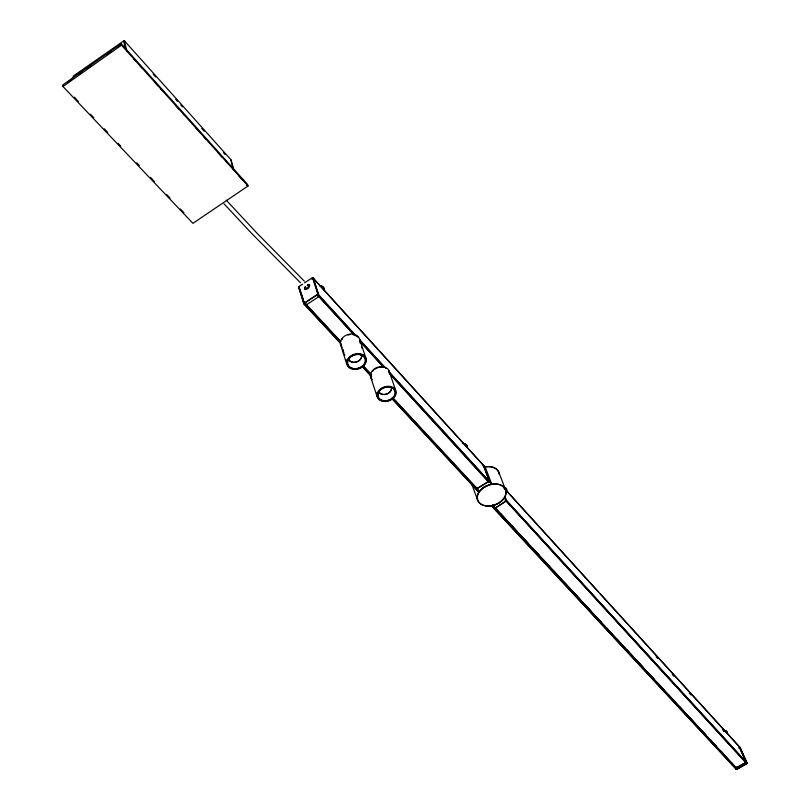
<?xml version="1.0" encoding="UTF-8"?>
<svg xmlns="http://www.w3.org/2000/svg" width="810" height="810" viewBox="0 0 810 810"><rect width="100%" height="100%" fill="white"/><g stroke="black" fill="none" stroke-linecap="round" stroke-linejoin="round"><path stroke-width="1.21" d="M497.208 509.996L493.776 506.291L736.594 768.68L731.815 762.858M340.858 343.44L304.631 304.53L305.309 304.013L304.955 302.778M747.296 763.303L740.34 747.822L600.23 593.963M488.855 482.568L488.724 482.071C490.344 480.472 488.957 483.722 488.136 481.687M305.005 289.595A3.422 1.995 -42.6 0 1 304.935 289.16L304.975 288.674A3.422 1.995 -42.6 0 1 305.714 287.084M305.512 287.135L305.947 288.542L307.921 287.763L308.701 285.879L307.213 285.484M393.113 398.54L477.394 489.615L392.141 397.832M745.534 762.888L746.05 763.415L746.871 762.848L505.855 499.861L746.779 762.929L739.894 747.397L504.306 488.288M746.486 762.524L739.297 766.746M736.594 768.68L494.211 507.455M736.249 768.487L736.644 767.475A1.063 0.881 -42.9 0 1 736.047 766.685M736.067 768.437L736.644 767.475M355.256 335.249L318.684 295.296L313.521 278.438L312.609 277.557L304.57 282.811M230.89 160.744L231.052 159.884L124.193 40.581L73.143 76.17L73.589 78.499M389.266 372.408L491.467 483.975L484.299 487.104L478.69 491.903L476.979 489.979L477.799 489.473L476.968 488.622M121.125 43.669L62.704 84.999L62.977 86.518L192.942 223.327L248.032 185.986L247.587 184.457L121.125 43.669L121.47 45.157L248.032 185.986M67.898 82.205L71.989 79.309M79.137 74.257L82.195 72.09M87.298 68.475L91.388 65.59M106.697 54.756L110.788 51.87M117.936 46.818L119.971 45.37M62.977 86.518L121.47 45.157M302.656 284.138L298.596 286.76L303.679 303.426L304.611 304.438L305.572 303.801L306.534 304.732L318.563 296.835L317.652 295.852L318.624 295.225L317.895 294.384L303.831 303.679M311.941 279.47L313.541 278.478M303.679 303.426L317.763 294.162L312.528 277.546M318.684 295.296L318.057 295.66M484.451 467.745L485.16 467.299L483.388 465.456L483.135 466.013M477.009 488.501L487.974 481.687M477.1 488.643L488.46 481.758M392.526 399.067L476.867 489.939L477.778 489.463M483.175 487.853L485.484 486.415M506.169 500.124L504.508 498.221L503.699 498.717A14.904 10.388 -20.6 0 1 492.632 505.551L491.832 506.048L736.179 769.024M495.214 508.113L505.936 501.117L495.183 508.133L494.414 507.374L493.523 507.961M738.619 747.984L739.803 747.336M736.27 767.688L745.433 762.716M736.067 768.052L746.01 762.402L744.623 758.838M494.151 506.898L736.492 768.072L745.878 762.736M736.077 768.994L736.908 768.609L736.462 768.052M477.485 489.048L476.887 489.837L476.655 489.22M505.703 500.489L746.364 763.162L505.278 500.033M736.482 769.5L747.245 763.395L736.563 769.429L735.581 767.222M304.611 304.54L302.312 297.371M489.037 482.345L389.64 373.643M476.847 489.939L478.497 491.883L477.191 488.349M483.58 465.487L485.352 467.329L491.569 483.762L489.777 481.879L483.519 465.416L313.389 278.508M739.459 747.832L743.641 756.662M304.54 304.54L340.656 343.43M505.855 499.861L504.924 496.408M488.065 481.828L488.845 482.608L489.726 481.859L388.537 371.253M298.677 286.76L299.477 287.58M299.346 287.803L298.556 286.993L304.408 304.418L299.71 288.988M491.64 506.017L735.966 768.933M300.449 282.731L251.343 233.098L223.995 203.786M304.307 281.151L256.628 232.784L226.344 200.252M74.409 97.159L76.14 98.982M136.728 162.81L139.32 165.544M150.569 177.4L152.3 179.223M76.555 99.59L78.286 101.412M90.406 114.18L93.869 117.825M104.257 128.77L107.72 132.415M118.108 143.36L120.7 146.094M152.736 179.83L154.467 181.653M166.587 194.42L170.049 198.065M180.427 209.01L183.89 212.655M362.384 366.616L371 375.891M362.181 366.596L371.658 376.792M392.324 399.046L476.725 489.888M305.481 303.548L340.757 341.496M363.032 365.563L371.679 374.817M393.093 397.963L477.323 488.673M500.651 513.702L507.526 521.113M511.819 525.741L517.833 532.231M522.136 536.858L528.15 543.338M532.443 547.975L539.318 555.387M542.761 559.092L549.636 566.494M553.068 570.199L559.943 577.611M564.236 582.248L570.26 588.728M574.553 593.355L580.567 599.846M584.861 604.473L590.885 610.953M595.178 615.59L601.192 622.07M606.346 627.628L612.36 634.108M616.663 638.746L622.677 645.226M626.97 649.863L632.985 656.343M637.288 660.97L643.302 667.46M647.595 672.087L654.47 679.499M657.912 683.205L663.927 689.685M668.22 694.322L674.234 700.802M679.387 706.361L684.551 711.919M689.705 717.478L695.719 723.958M700.012 728.585L706.037 735.075M710.329 739.702L716.344 746.182M720.637 750.819L726.661 757.299M305.309 303.952L340.605 341.972M362.981 366.079L370.737 374.433M305.188 304.175L340.483 342.195M362.87 366.302L370.615 374.655M318.816 295.063L356.228 335.947M359.63 339.663L385.985 368.469M360.349 340.818L384.163 366.829M317.621 294.445L319.322 296.308M317.864 295.407L353.909 334.631M359.873 341.132L383.687 367.143M317.844 295.447L353.717 334.621M359.67 341.121L383.525 367.183M390.288 374.554L488.967 482.284L488.531 481.13M313.591 278.518L483.519 465.416M504.114 488.258L598.529 592.09M656.13 656.687L657.831 658.55M672.29 674.447L674.001 676.32M689.31 693.147L691.011 695.02M722.5 729.607L724.201 731.481M133.64 58.715L136.171 61.53M139.543 65.276L142.064 68.091M154.71 82.164L158.082 85.911M160.613 88.725L163.134 91.54M175.78 105.604L179.152 109.36M182.523 113.106L184.214 114.99M196.01 128.122L200.222 132.81M203.594 136.556L206.125 139.371M217.92 152.503L222.142 157.191M225.514 160.947L227.195 162.82M238.99 175.952L243.213 180.64M153.131 74.145L155.652 76.95M175.77 99.417L177.451 101.291M180.802 105.037L182.483 106.91M201.761 128.436L204.282 131.24M223.57 152.776L225.241 154.649M504.61 498.008L506.27 499.912M318.745 294.992L312.812 277.567M506.027 501.43L505.349 500.62L505.966 499.486M489.351 481.332L489.615 481.879L483.418 465.487L483.59 466.074M739.986 748.096L745.98 761.42M745.696 762.038L746.192 763.121M735.399 767.232L736.371 769.439M498.757 472.068L505.713 490.171M505.177 497.522L506.068 499.851M494.343 507.414L493.411 507.283L493.563 507.85L492.52 504.893M492.531 505.501L493.472 507.91M477.039 488.258L477.475 489.422M477.556 499.902L471.471 483.307A14.762 10.398 -20.6 0 0 472.827 485.322M388.942 370.636L395.675 390.288M359.65 339.319L366.181 358.992M370.555 376.761L377.075 396.485M343.916 352.917L342.802 349.505A9.285 7.128 -17.4 0 0 343.197 350.335M340.483 344.432L346.791 364.176M301.502 294L304.064 302.393M299.781 289.069L301.593 295.002M246.584 184.386L246.908 185.51M231.052 159.884L234.039 170.353M231.225 161.909L233.543 170.06M126.968 51.769L124.426 40.753L123.606 40.53L125.034 47.992M371.274 376.245L371.385 376.761M361.25 354.527A6.743 5.143 -17.5 0 1 357.18 361.695A6.743 5.143 -17.5 0 1 348.766 359.529M391.149 386.927A6.601 4.941 -18.3 0 1 386.593 394.055A6.601 4.941 -18.3 0 1 378.665 391.098M505.035 488.673A4.779 3.331 -20.9 0 1 505.541 488.967M505.956 489.341A4.779 3.331 -20.9 0 1 506.27 489.767M504.539 487.458A5.356 3.736 -20.9 0 1 506.736 491.295M504.316 487.468A5.073 3.534 -20.9 0 1 506.513 489.655M727.005 732.878A3.999 2.319 -23.1 0 1 726.975 733.647M723.796 730.741A4.475 2.592 -23.1 0 1 727.005 733.495M723.512 730.741A4.232 2.45 -23.1 0 1 726.823 731.784M465.274 444.913A4.921 3.534 -20.3 0 1 465.801 445.237M466.236 445.632A4.921 3.534 -20.3 0 1 466.57 446.087M464.008 443.556A5.214 3.746 -20.3 0 1 466.854 446.006M462.378 443.455A5.518 3.959 -20.3 0 1 467.117 447.727M322.582 287.651A5.447 4.303 -16.5 0 1 323.109 288.137M323.524 288.684A5.447 4.303 -16.5 0 1 323.818 289.302M319.616 285.525A6.105 4.83 -16.5 0 1 324.385 290.77M319.494 285.596A5.771 4.566 -16.5 0 1 324.101 289.828M472.868 485.251A14.701 10.358 -20.6 0 1 471.693 483.6M486.121 466.742A14.701 10.358 -20.6 0 1 499.162 473.577M484.451 467.016A14.762 10.398 -20.6 0 1 499.355 474.407M307.719 285.404A3.422 1.995 -42.6 0 1 309.754 285.1M307.466 284.664A3.017 1.762 -42.6 0 1 309.45 286.426A3.017 1.762 -42.6 0 1 305.988 289.352A3.017 1.762 -42.6 0 1 304.904 286.821M391.088 386.603A6.703 5.012 -18.3 0 1 387.028 393.974A6.703 5.012 -18.3 0 1 378.655 391.443M372.317 379.738A9.72 7.33 -18.3 0 1 377.592 367.274A9.72 7.33 -18.3 0 1 389.326 374.068M394.521 389.296A9.285 6.946 -18.3 0 1 394.419 390.42M376.832 394.065A9.285 6.946 -18.3 0 1 376.488 393.032M394.055 387.17A9.285 6.946 -18.3 0 1 394.399 388.213M372.468 371.425A9.072 6.844 -18.3 0 1 373.562 370.2M374.898 369.137A9.072 6.844 -18.3 0 1 378.088 367.629M379.819 367.244A9.072 6.844 -18.3 0 1 383.241 367.294M381.145 367.264A8.91 6.723 -18.3 0 1 382.766 367.355M361.189 354.183A6.844 5.224 -17.5 0 1 357.129 361.797A6.844 5.224 -17.5 0 1 348.492 359.124M363.994 354.79A9.355 7.128 -17.5 0 1 364.449 355.823A9.487 7.229 -17.5 0 0 364.196 354.75M341.506 346.599A9.922 7.634 -17.4 0 1 347.571 334.631A9.922 7.634 -17.4 0 1 359.802 340.514M346.245 360.713A9.487 7.229 -17.5 0 1 346.093 359.579M341.496 345.313A9.264 7.118 -17.4 0 1 341.132 344.26M341.86 339.714A9.264 7.118 -17.4 0 1 342.579 338.641M348.087 335.006A9.264 7.118 -17.4 0 1 349.859 334.621M352.694 334.591A9.264 7.118 -17.4 0 1 354.021 334.844M354.962 335.148A9.264 7.118 -17.4 0 1 358.081 337.456M359.923 342.529A9.285 7.128 -17.4 0 1 360.318 343.359M344.878 355.033A9.305 7.128 -17.4 0 1 344.291 354.061M361.543 347.146A9.305 7.128 -17.4 0 1 361.898 348.209M342.276 347.875A9.274 7.118 -17.4 0 1 342.022 346.994M487.772 506.027A14.843 10.348 -20.6 0 0 505.541 489.847A14.843 10.348 -20.6 0 0 481.575 489.2A14.904 10.388 -20.6 0 0 487.742 506.027A14.904 10.388 -20.6 0 0 505.582 489.787A14.904 10.388 -20.6 0 0 481.525 489.129A14.843 10.348 -20.6 0 0 487.772 506.027M384.041 400.717A8.849 6.601 -18.3 0 0 394.986 391.22A8.849 6.601 -18.3 0 0 380.639 389.802A8.849 6.601 -18.3 0 0 384.041 400.717M383.282 400.879A9.173 6.844 -18.3 0 0 395.422 391.635A9.173 6.844 -18.3 0 0 380.953 389.215A9.173 6.844 -18.3 0 0 383.282 400.879M383.515 401.446A9.831 7.341 -18.3 0 0 395.968 391.098A9.831 7.341 -18.3 0 0 380.173 389.175A9.831 7.341 -18.3 0 0 383.515 401.446M383.677 401.051A9.305 6.946 -18.3 0 0 395.472 391.25A9.305 6.946 -18.3 0 0 380.508 389.438A9.305 6.946 -18.3 0 0 383.677 401.051M353.342 368.509A9.031 6.875 -17.5 0 0 365.229 359.336A9.031 6.875 -17.5 0 0 350.872 356.835A9.031 6.875 -17.5 0 0 353.342 368.509M353.221 368.773A9.366 7.128 -17.5 0 0 365.553 359.255A9.366 7.128 -17.5 0 0 350.669 356.653A9.366 7.128 -17.5 0 0 353.221 368.773M353.474 369.35A10.044 7.644 -17.5 0 0 366.1 358.698A10.044 7.644 -17.5 0 0 349.859 356.623A10.044 7.644 -17.5 0 0 353.474 369.35M353.585 368.935A9.507 7.229 -17.5 0 0 365.604 358.901A9.507 7.229 -17.5 0 0 350.254 356.856A9.507 7.229 -17.5 0 0 353.585 368.935"/></g></svg>
